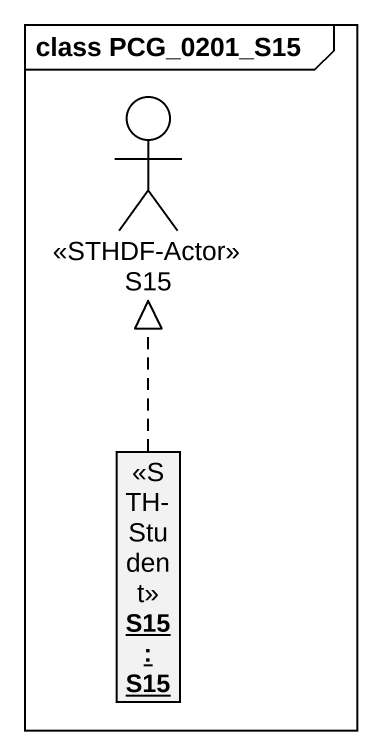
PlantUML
@startuml
mainframe class PCG_0201_S15
allowmixing
hide circle
hide empty members
actor S15 <<STHDF-Actor>>
object "S15 : S15" as S15_2 <<STH-Student>>
S15_2 .up.|> S15
@enduml
